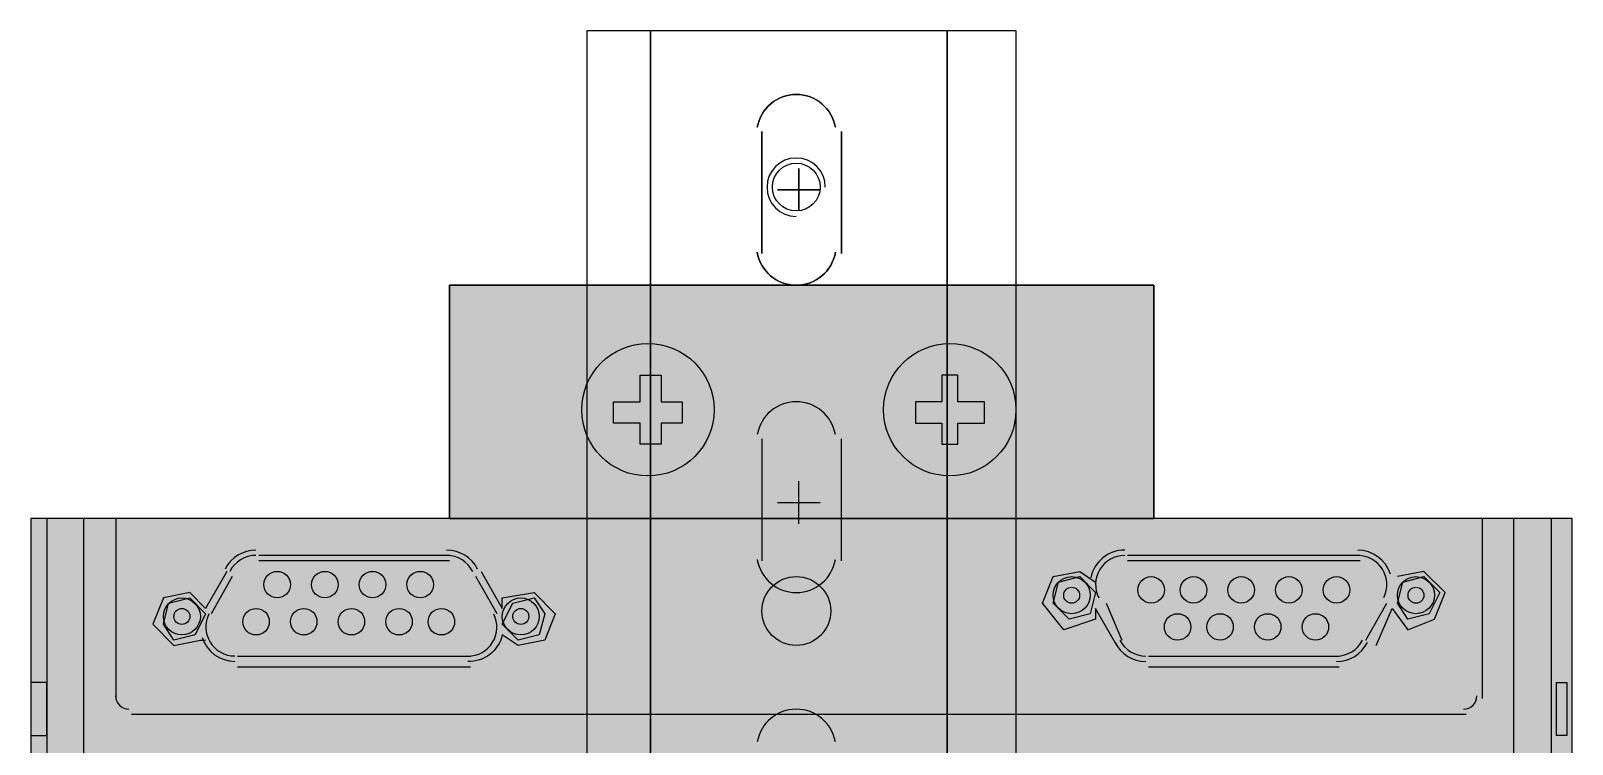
# Model space of a CAD drawing. Extents: x 4719 to 8938, y 1800 to 4482.
# Drawn here: x 7143.9 to 7267.1, y 3652.4 to 3709.4 of the extents above; entities that cross this region are included whole.
import ezdxf

# ---------------------------------------------------------------- set-up
doc = ezdxf.new("R2010")
doc.units = 0
doc.header["$LTSCALE"] = 10
doc.header["$MEASUREMENT"] = 0
doc.layers.add('G02-1-PRDXXXX-E-MRIO-01-P01-01$0$ANNOTATION', color=7, linetype='Continuous')

# ---------------------------------------------------------------- blocks, each defined once
blk = doc.blocks.new('G02-1-PRDXXXX-E-MRIO-01-P01-01$0$DV-54809-ZX-350-001')
at = {"layer": 'G02-1-PRDXXXX-E-MRIO-01-P01-01$0$ANNOTATION', "lineweight": 25}
for points in [[(2486.39, 1403.9), (2503.75, 1403.9), (2503.75, 1909.39), (2498.24, 1909.39), (2498.24, 1403.9), (2498.24, 1909.39), (2486.39, 1909.39), (2474.53, 1909.39), (2474.53, 1403.9), (2474.53, 1909.39), (2469.45, 1909.39), (2469.45, 1403.9)], [(2503.75, 1403.9), (2503.75, 1909.39), (2498.24, 1909.39), (2498.24, 1403.9), (2498.24, 1909.39), (2474.53, 1909.39), (2474.53, 1403.9), (2474.53, 1909.39), (2469.45, 1909.39), (2469.45, 1403.9)], [(2483.42, 1891.61), (2483.42, 1901.35)], [(2489.78, 1901.35), (2489.78, 1891.61)], [(2486.39, 1898.39), (2486.39, 1895)], [(2488.08, 1896.69), (2484.69, 1896.69)], [(2458.45, 1870.44), (2458.45, 1889.07), (2514.75, 1889.07), (2514.75, 1870.44)], [(2514.75, 1870.44), (2514.75, 1889.07), (2458.45, 1889.07), (2458.45, 1870.44)], [(2475.38, 1879.76), (2477.07, 1879.76), (2477.07, 1878.06), (2475.38, 1878.06), (2475.38, 1876.37), (2473.69, 1876.37), (2473.69, 1878.06), (2471.57, 1878.06), (2471.57, 1879.76), (2473.69, 1879.76), (2473.69, 1881.88), (2475.38, 1881.88)], [(2497.82, 1879.76), (2495.7, 1879.76), (2495.7, 1878.06), (2497.82, 1878.06), (2497.82, 1876.37), (2499.09, 1876.37), (2499.09, 1878.06), (2501.21, 1878.06), (2501.21, 1879.76), (2499.09, 1879.76), (2499.09, 1881.88), (2497.82, 1881.88)], [(2548.2, 1839.96), (2548.2, 1870.44), (2425, 1870.44), (2425, 1839.96)], [(2507.98, 1862.4), (2506.71, 1863.67), (2507.13, 1865.36), (2508.83, 1865.79), (2510.1, 1864.52), (2509.67, 1862.82)], [(2535.07, 1862.4), (2534.23, 1863.67), (2534.65, 1865.36), (2536.34, 1865.79), (2537.61, 1864.52), (2536.77, 1862.82)], [(2437.7, 1864.09), (2438.97, 1862.82), (2438.13, 1861.13), (2436.43, 1860.71), (2435.59, 1861.98), (2436.01, 1863.67)], [(2465.22, 1864.09), (2466.07, 1862.82), (2465.64, 1861.13), (2463.95, 1860.71), (2462.68, 1861.98), (2463.53, 1863.67)], [(2426.27, 1853.09), (2426.27, 1857.32), (2425, 1857.32), (2425, 1853.09)], [(2546.93, 1853.09), (2546.93, 1857.32), (2547.78, 1857.32), (2547.78, 1853.09)]]:
    blk.add_lwpolyline(points, close=True, dxfattribs=at)
for points in [[(2489.3, 1901.69, 0.8392), (2483.06, 1901.69, -0.8392)], [(2483.05, 1891.72, 0.844744), (2489.31, 1891.71, -0.844744)]]:
    blk.add_lwpolyline(points, format="xyb", close=True, dxfattribs=at)
for points in [[(2486.39, 1895), (2486.39, 1897.96)], [(2484.69, 1896.69), (2488.08, 1896.69)], [(2483.42, 1876.79), (2483.42, 1867.06)], [(2489.78, 1867.06), (2489.78, 1876.79)], [(2486.39, 1870.02), (2486.39, 1873.41)], [(2484.69, 1871.71), (2488.08, 1871.71)], [(2548.2, 1839.96), (2548.2, 1870.44), (2425, 1870.44), (2425, 1839.96)], [(2426.27, 1870.44), (2426.27, 1839.96)], [(2429.23, 1839.96), (2429.23, 1870.44)], [(2431.78, 1870.44), (2431.78, 1856.05)], [(2541, 1870.44), (2541, 1856.05)], [(2543.54, 1839.96), (2543.54, 1870.44)], [(2546.51, 1870.44), (2546.51, 1839.96)], [(2458.45, 1867.48), (2443.21, 1867.48)], [(2458.45, 1867.06), (2443.21, 1867.06)], [(2531.26, 1867.48), (2512.64, 1867.48)], [(2531.26, 1867.06), (2512.64, 1867.06)], [(2440.67, 1866.21), (2438.97, 1863.25), (2437.7, 1864.52), (2435.59, 1864.09), (2434.74, 1861.98), (2436.43, 1860.28), (2438.55, 1860.71), (2438.97, 1860.71)], [(2441.09, 1865.79), (2439.4, 1862.82)], [(2462.26, 1862.82), (2460.56, 1865.79)], [(2511.79, 1860.28), (2510.1, 1863.25), (2510.1, 1862.4), (2507.56, 1861.55), (2505.86, 1863.67), (2506.71, 1865.79), (2508.83, 1866.21), (2510.1, 1865.36)], [(2532.53, 1860.28), (2533.8, 1863.25), (2535.07, 1861.55), (2537.19, 1862.4), (2538.04, 1864.52), (2536.34, 1866.21), (2534.23, 1865.79)], [(2510.94, 1863.67), (2512.21, 1860.71)], [(2531.69, 1860.71), (2533.38, 1863.67)], [(2441.51, 1859.44), (2460.14, 1859.44)], [(2514.33, 1859.44), (2529.57, 1859.44)], [(2441.51, 1858.59), (2460.14, 1858.59)], [(2514.33, 1858.59), (2529.57, 1858.59)], [(2539.73, 1854.78), (2486.39, 1854.78), (2433.05, 1854.78)]]:
    blk.add_lwpolyline(points, dxfattribs=at)
at = {"layer": 'G02-1-PRDXXXX-E-MRIO-01-P01-01$0$ANNOTATION', "color": 7, "lineweight": 0, "true_color": 0xffffff}
blk.add_lwpolyline([(2458.45, 1870.44), (2458.45, 1889.07)], dxfattribs=at)
at = {"layer": 'G02-1-PRDXXXX-E-MRIO-01-P01-01$0$ANNOTATION', "lineweight": 25}
blk.add_lwpolyline([(2460.99, 1866.21), (2462.68, 1863.25), (2462.68, 1864.09), (2465.22, 1864.52), (2466.91, 1862.82), (2466.07, 1860.71), (2463.95, 1860.28), (2462.68, 1861.13, -0.357026), (2459.93, 1859.01)], format="xyb", dxfattribs=at)
for centre, radius in [((2486.18, 1896.91), 1.91), ((2474.32, 1879.12), 5.29), ((2498.45, 1879.12), 5.29), ((2444.69, 1865.15), 1.06), ((2448.5, 1865.15), 1.06), ((2452.31, 1865.15), 1.06), ((2456.12, 1865.15), 1.06), ((2486.18, 1863.04), 2.75), ((2508.19, 1864.31), 1.48), ((2514.54, 1864.73), 1.06), ((2517.93, 1864.73), 1.06), ((2521.74, 1864.73), 1.06), ((2525.55, 1864.73), 1.06), ((2529.36, 1864.73), 1.06), ((2535.71, 1864.31), 1.48), ((2437.07, 1862.61), 1.48), ((2464.16, 1862.61), 1.48), ((2508.19, 1864.3), 0.637), ((2535.71, 1864.3), 0.637), ((2437.07, 1862.61), 0.637), ((2443, 1862.19), 1.06), ((2446.81, 1862.19), 1.06), ((2450.62, 1862.19), 1.06), ((2454.43, 1862.19), 1.06), ((2457.81, 1862.19), 1.06), ((2464.16, 1862.61), 0.637), ((2516.66, 1861.77), 1.06), ((2520.05, 1861.77), 1.06), ((2523.86, 1861.77), 1.06), ((2527.67, 1861.77), 1.06)]:
    blk.add_circle(centre, radius, dxfattribs=at)
for centre, radius, start, end in [((2486.17, 1896.9), 2.33, 0.0555, 269.9445), ((2486.18, 1876.59), 3.17, 9.9966, 170.0034), ((2442.99, 1865.16), 2.75, 89.977, 153.4787), ((2458.23, 1865.15), 2.76, 26.635, 89.981), ((2512.43, 1865.15), 2.76, 90.0472, 168.4507), ((2531.05, 1865.15), 2.75, 17.913, 89.9959), ((2442.99, 1865.16), 2.33, 89.9887, 153.4963), ((2458.24, 1865.16), 2.32, 26.4517, 90.0675), ((2486.18, 1867.69), 3.17, 189.5711, 350.333), ((2512.43, 1865.15), 2.33, 90.033, 206.731), ((2531.05, 1865.15), 2.33, 333.5133, 89.9128), ((2441.3, 1861.77), 2.32, 153.3832, 270.0743), ((2459.93, 1861.76), 2.32, 269.9257, 26.739), ((2441.3, 1861.77), 2.75, 197.9131, 269.9959), ((2514.12, 1861.77), 2.76, 206.6788, 269.9315), ((2514.12, 1861.76), 2.32, 206.4447, 270.0677), ((2529.36, 1861.76), 2.32, 269.9296, 333.5622), ((2529.36, 1861.77), 2.76, 270.0213, 333.3684), ((2432.83, 1856.26), 1.06, 179.9312, 270.0688), ((2539.52, 1856.26), 1.06, 269.9312, 0.0688), ((2486.18, 1852.03), 3.17, 9.9966, 170.0034)]:
    blk.add_arc(centre, radius, start, end, dxfattribs=at)
at = {"layer": 'G02-1-PRDXXXX-E-MRIO-01-P01-01$0$ANNOTATION', "color": 7, "true_color": 0xffffff, "transparency": 33554559}
for points in [[(2514.75, 1870.44), (2514.75, 1889.07), (2458.45, 1870.44)], [(2514.75, 1889.07), (2458.45, 1870.44), (2458.45, 1889.07)], [(2425, 1839.96), (2454.21, 1839.96), (2548.2, 1870.44)], [(2425, 1870.44), (2425, 1839.96), (2548.2, 1870.44)], [(2454.21, 1839.96), (2548.2, 1870.44), (2548.2, 1839.96)]]:
    blk.add_solid(points, dxfattribs=at)

msp = doc.modelspace()

# ---------------------------------------------------------------- block references
msp.add_blockref('G02-1-PRDXXXX-E-MRIO-01-P01-01$0$DV-54809-ZX-350-001', (4718.87, 1800))

doc.saveas('drawing.dxf')
